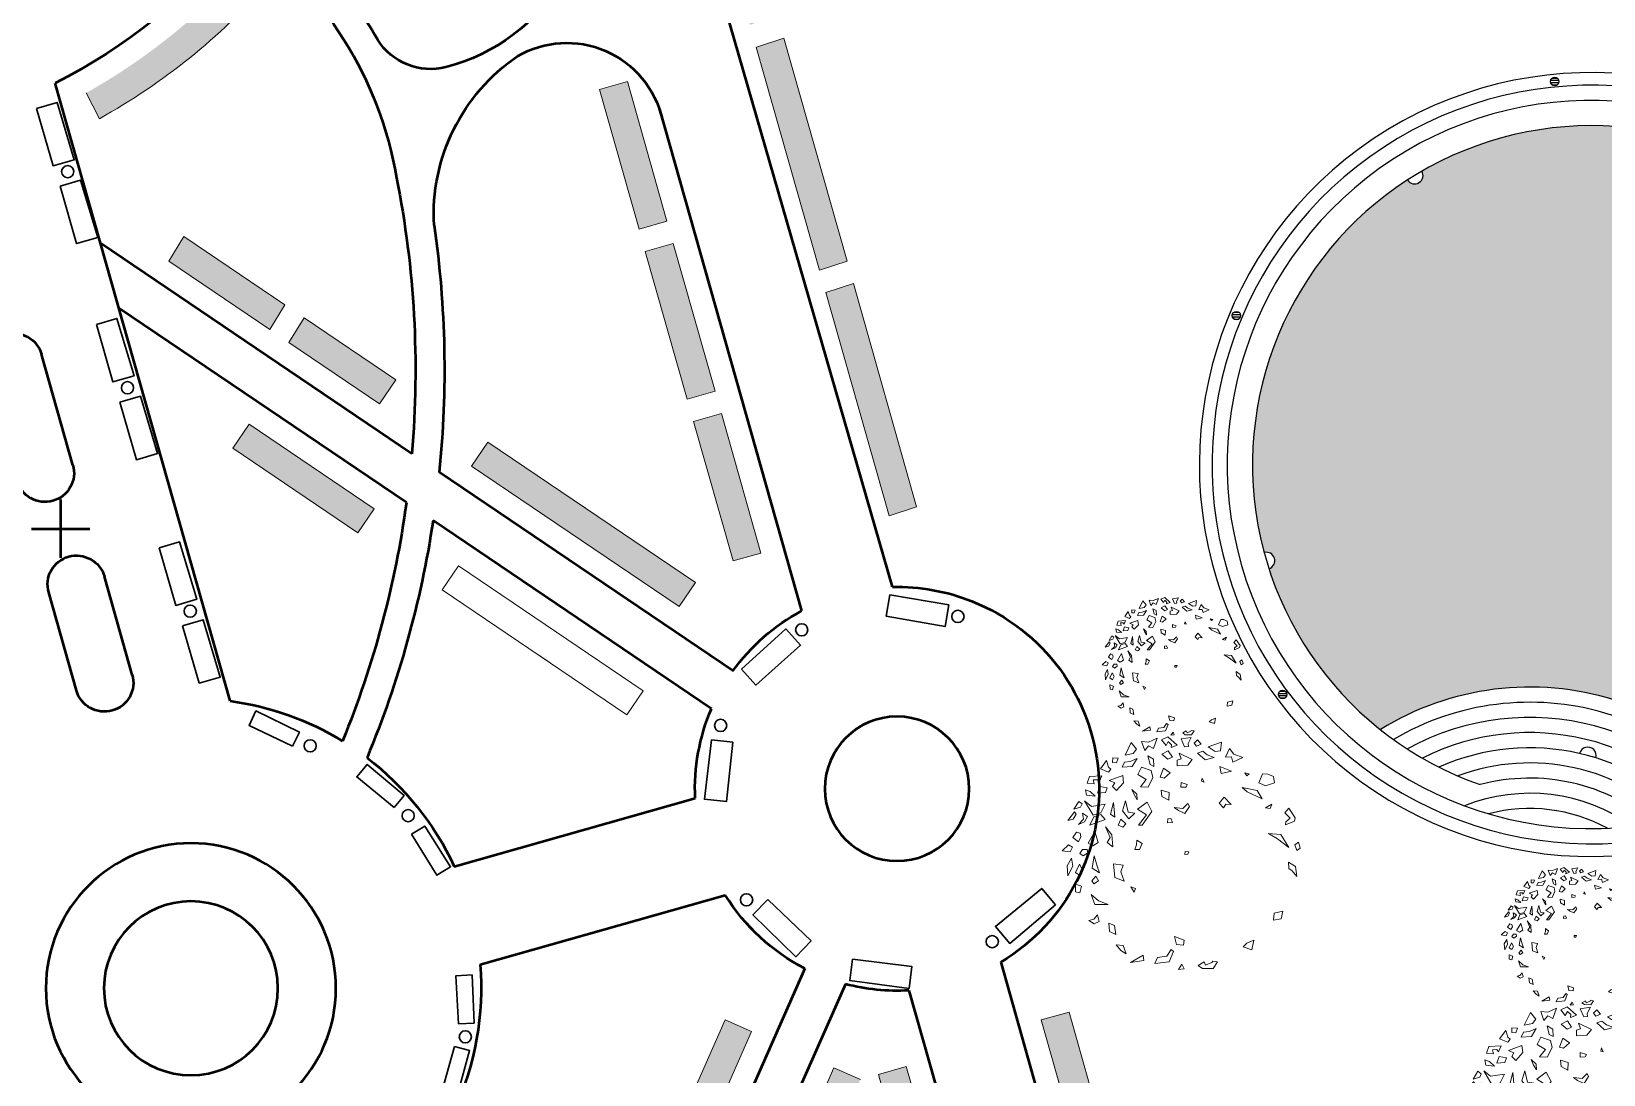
# Model space of a CAD drawing. Header units: metres. Extents: x 17323 to 19722, y -15306 to 10704.
# Drawn here: x 19282.5 to 19336.3, y -14877.5 to -14841.7 of the extents above; entities that cross this region are included whole.
import ezdxf

# ---------------------------------------------------------------- set-up
doc = ezdxf.new("R2010")
doc.units = ezdxf.units.M
doc.header["$LTSCALE"] = 35
doc.header["$MEASUREMENT"] = 0
doc.header["$PDMODE"] = 2
doc.header["$PDSIZE"] = -0.5
doc.layers.get('0').update_dxf_attribs({"linetype": 'CONTINUOUS'})
doc.layers.add('2', color=254, linetype='CONTINUOUS')
doc.layers.add('seating', color=164, linetype='CONTINUOUS')
for name, color, linetype, lineweight in [('5', 254, 'CONTINUOUS', 20), ('road', 7, 'CONTINUOUS', 50), ('trees', 7, 'CONTINUOUS', 20), ('VEGETACION', 116, 'CONTINUOUS', 5)]:
    doc.layers.add(name, color=color, linetype=linetype, lineweight=lineweight)
doc.styles.add('ATTR', font='romans.shx', dxfattribs={"width": 0.8, "height": 0.7})
pattern_1 = [(37.50000000000001, (-1237483.870173604, -751791.5862339466), (-0.3111915239554515, 9.518642013487701), [0, -7.508904598945966, 0, -8.39811698566325, 0, -8.027611824531048]), (7.499999999999999, (-1237483.870173604, -751791.5862339466), (8.742818711376495, 13.94159576848741), [0, -4.050856428378744, 0, -6.76789427668156, 0, -2.593536127925416]), (327.5, (-1237489.946458247, -751791.5862339466), (15.38408165830204, 0.02795193390558023), [0, -2.470034407548015, 0, -8.892123867172854, 0, -11.60916171547567]), (317.5, (-1237489.946458247, -751791.5862339466), (14.85047802922736, 4.335772432257621), [0, -1.235017203774007, 0, -5.829281201813314, 0, -6.669092900379638])]

# ---------------------------------------------------------------- blocks, each defined once
blk = doc.blocks.new('wr4grg')
at = {"layer": 'trees', "linetype": 'Continuous'}
h = blk.add_hatch(dxfattribs=at)
h.set_pattern_fill('AR-SAND', color=256, scale=0.1944908982321271, style=0)
h.set_pattern_definition(pattern_1)
h.paths.add_polyline_path([(-24725.18127139963, 77527.01407412876), (-24802.75641760309, 77521.15112746197), (-24802.412338889, 77511.42485355273), (-24724.83719268555, 77517.28780021954)])
h.paths.add_polyline_path([(-24810.51408420573, 77520.56482130934), (-24888.0890263122, 77514.70189006723), (-24887.74494759811, 77504.97561615797), (-24810.17000549048, 77510.83854740013)])
h.paths.add_polyline_path([(-24895.84031063493, 77514.11606627157), (-24973.41543163362, 77508.25312151013), (-24973.07135291843, 77498.52684760086), (-24895.4962319209, 77504.38979236234)])
h.paths.add_polyline_path([(-24647.60615153081, 77532.87701880535), (-24717.42376042934, 77527.60036852017), (-24717.07968171418, 77517.8740946097), (-24647.26207281565, 77523.15074489616)])
h.paths.add_polyline_path([(-25205.12714465018, 77484.01064381968), (-25205.86001274484, 77493.7075339448), (-25256.28384139325, 77489.89661985022), (-25255.55097329846, 77480.1997297251)])
h.paths.add_polyline_path([(-25149.39347089501, 77488.22286348972), (-25150.12633899093, 77497.91975361491), (-25198.10250064477, 77494.29382842105), (-25197.36963254891, 77484.5969382959)])
h = blk.add_hatch(dxfattribs=at)
h.set_pattern_fill('AR-SAND', color=256, scale=0.1944908982321271, style=0)
h.set_pattern_definition(pattern_1)
h.paths.add_polyline_path([(-24999.80246523468, 77400.9563401745), (-25005.48900836526, 77393.0677407451), (-24981.54770942821, 77375.80951509783, -0.08814519757736249), (-24975.05055234229, 77371.12600133488), (-24944.83963718871, 77349.34828609455), (-24939.15309405819, 77357.23688552379)], flags=17)
h.paths.add_polyline_path([(-24616.06305653093, 77455.40059363922), (-24618.82111834548, 77464.64865789752, 0.06664721392741772), (-24669.35839612503, 77437.75721848856), (-24663.40191606592, 77430.0655041837, -0.06507833009466733)], flags=17)
h.paths.add_polyline_path([(-25221.03071933368, 77425.17390327227), (-25283.25037691821, 77420.47148823497), (-25283.98324501293, 77430.16837836012), (-25221.76358742852, 77434.87079339735)])
h.paths.add_polyline_path([(-25198.20833083932, 77436.65104415857), (-25197.47546274454, 77426.95415403346), (-25147.73694649033, 77430.71327364589), (-25148.46981459975, 77440.41016395781)])
h.paths.add_polyline_path([(-25147.24389223004, 77424.48015868149), (-25193.98965009168, 77379.5043418864), (-25187.24730468559, 77372.49666380002), (-25140.50154682397, 77417.4724805939)])
h.paths.add_polyline_path([(-25307.03416806989, 77270.7400440597), (-25300.29182266377, 77263.73236597335), (-25260.43286676134, 77302.08213673966), (-25267.17521216747, 77309.08981482613)])
h.paths.add_polyline_path([(-25261.56906969807, 77314.48369115096), (-25254.82672429195, 77307.47601306453), (-25212.78065577353, 77347.93008550102), (-25219.52300117959, 77354.93776358738)])
h.paths.add_polyline_path([(-25189.40245684216, 77328.58942733238), (-25240.56542136933, 77279.36365317581), (-25233.82307596444, 77272.35597508946), (-25182.66011143607, 77321.58174924602)])
h.paths.add_polyline_path([(-25166.34603392679, 77350.77286173282), (-25159.60368852076, 77343.76518364642), (-25112.85793065911, 77388.7410004403), (-25119.60027606515, 77395.74867852674)])
h.paths.add_polyline_path([(-24977.43348621964, 77421.99364040895), (-24909.23244215702, 77372.83051810297), (-24903.54589902764, 77380.71911753222), (-24971.74694308909, 77429.88223983833)])
h.paths.add_polyline_path([(-24970.02125927957, 77453.89688507577), (-24969.28839118371, 77444.19999495176), (-24920.80394056038, 77447.86433542665), (-24921.53680865513, 77457.56122555179)])
h.paths.add_polyline_path([(-24913.77929655506, 77458.14752002798), (-24913.04642846025, 77448.45062990407), (-24861.69153475287, 77452.33191169913), (-24862.42440284876, 77462.02880182538)])
h.paths.add_polyline_path([(-24854.66689074875, 77462.61509630052), (-24853.93402265277, 77452.91820617767), (-24805.44957202944, 77456.58254665264), (-24806.18244012425, 77466.2794367778)])
edge = h.paths.add_edge_path()
edge.add_line((-24999.80246523468, 77400.9563401745), (-25005.48900836526, 77393.06774074405))
edge.add_line((-25005.48900836526, 77393.0677407451), (-24944.83963718875, 77349.34828609451))
edge.add_line((-24999.80246523468, 77400.9563401745), (-24939.15309405817, 77357.2368855239))
edge.add_line((-24944.83955917213, 77349.34839432307), (-24939.15309405813, 77357.23688552497))
h.paths.add_polyline_path([(-24917.15595308508, 77329.39234016738), (-24876.13523604986, 77299.8223158885), (-24870.44869291928, 77307.71091531897), (-24911.46940995441, 77337.28093959665)])
h.paths.add_polyline_path([(-24879.09887585635, 77351.1085602355), (-24849.31533249342, 77329.6389184547), (-24843.28181988859, 77337.27740290556), (-24873.4123327258, 77358.99715966485)])
h.paths.add_polyline_path([(-24843.00445294924, 77325.08968395008), (-24809.87233534455, 77301.20620280177), (-24803.83882273975, 77308.84468725264), (-24836.9709403445, 77332.72816840083)])
h.paths.add_polyline_path([(-24744.46896370535, 77470.94359583642), (-24743.73609560952, 77461.24670571247), (-24683.61537683607, 77465.79048790186), (-24684.34824493079, 77475.4873780269)])
edge = h.paths.add_edge_path()
edge.add_line((-24675.59836931864, 77433.10992972377), (-24669.64182039698, 77425.4181264936))
edge.add_arc((-24542.81931057016, 77261.64984330522), 207.1328066172154, 127.7542773741158, 144.6876865143138)
edge.add_line((-24711.84245290022, 77381.37944254387), (-24720.41286097057, 77386.09919753559))
edge.add_arc((-24543.66548568424, 77262.47487384632), 215.6910013850339, 127.71074550066109, 145.029489081592, ccw=False)
edge = h.paths.add_edge_path()
edge.add_arc((-24542.81931057016, 77261.64984330522), 207.1328066172154, 151.6921665525266, 170.8262471345489)
edge.add_line((-24747.30276490978, 77294.67281225658), (-24756.96089231542, 77295.86232464989))
edge.add_arc((-24542.81931057016, 77261.64984330522), 216.8573515288217, 151.6781471644875, 170.9228124446572, ccw=False)
edge.add_line((-24733.71807169399, 77364.53217372963), (-24725.18162851726, 77359.87399802293))
edge = h.paths.add_edge_path()
edge.add_line((-24618.82111834548, 77464.64865789752), (-24616.04110104252, 77455.32697463741))
edge.add_arc((-24542.81931057016, 77261.64984330522), 207.1328066172154, 110.7081348636798, 125.6019870731536)
edge.add_arc((-24543.66548568424, 77262.47487384632), 215.6910013850339, 110.3920019197159, 125.6438627384012)
edge.add_line((-24669.38806135135, 77437.79552575287), (-24663.40191606585, 77430.06550418377))
h.paths.add_polyline_path([(-24639.088084688, 77469.15575566904), (-24639.82095278386, 77478.85264579412), (-24676.59073283072, 77476.07367250319), (-24675.85786473594, 77466.37678237807)])
at = {"layer": '5', "linetype": 'Continuous', "lineweight": 30}
for points in [[(-25114.80713305797, 77505.98318962958), (-25121.63831033479, 77487.1377805303), (-25114.67930613543, 77484.61991695124), (-25108.03015769846, 77503.55843484949)], [(-24998.06719174402, 77489.64283322464), (-25008.0141249829, 77507.04607850318), (-25014.43704354318, 77503.37003430889), (-25004.30131073645, 77486.04525192945)], [(-25108.51700392956, 77435.80918900667), (-25117.61241002814, 77453.66445413225), (-25124.20464976158, 77450.30145669675), (-25114.91690657637, 77432.5155471177)], [(-25004.31672630427, 77434.37778783037), (-24996.79411181706, 77452.95801114418), (-25003.65536394966, 77455.73120346053), (-25010.99951300645, 77437.05121122906)], [(-25079.91255537182, 77416.12246974626), (-25097.91287198217, 77424.92732674301), (-25101.16069682021, 77418.27758913349), (-25083.04833393137, 77409.64375663298)], [(-25026.35490180709, 77423.19986599652), (-25044.32396271997, 77414.33153865345), (-25041.04484722571, 77407.69717080641), (-25023.14264368065, 77416.75873034385)], [(-25018.30008423765, 77311.4806259109), (-25034.12600976569, 77314.72715994107), (-25033.03460557637, 77320.03232392417), (-25017.22314627041, 77316.62182988627)], [(-25083.42401970955, 77304.38185642216), (-25067.97996377357, 77309.12327375084), (-25069.57246833667, 77314.30013160165), (-25084.98648332042, 77309.39688196192)], [(-25007.85724855962, 77309.06227327425), (-24993.93054501773, 77300.87406037595), (-24991.18799700221, 77305.54464474741), (-25005.21376686427, 77313.60141176215)], [(-25090.04151713251, 77300.51999963717), (-25103.12360871412, 77291.0406124284), (-25106.29919261599, 77295.4282763706), (-25093.10594742274, 77304.78626740805)], [(-24976.82101122945, 77284.22180807062), (-24965.29386876611, 77272.90258156742), (-24961.50117083802, 77276.76928176398), (-24973.15628204602, 77287.98498939838)], [(-24746.46938234969, 77277.24758631876), (-24766.45787612701, 77275.83513222779), (-24766.97262237483, 77283.1782869078), (-24746.94434089289, 77284.39018372902)], [(-24821.40736621397, 77271.1259329613), (-24841.3958599914, 77269.71347886931), (-24841.91060623914, 77277.05663355034), (-24821.88232475726, 77278.26853037051)], [(-24773.67894700888, 77275.65949220331), (-24793.66744078635, 77274.24703811122), (-24794.18218703408, 77281.59019279234), (-24774.15390555214, 77282.8020896124)], [(-24848.61693087316, 77269.53783884585), (-24868.60542465062, 77268.12538475379), (-24869.12017089842, 77275.46853943371), (-24849.09188941645, 77276.68043625493)], [(-24926.22003067951, 77263.50607760645), (-24946.20852445692, 77262.09362351436), (-24946.72327070465, 77269.43677819545), (-24926.69498922274, 77270.64867501553)], [(-24899.01046602032, 77265.09417172194), (-24918.9989597977, 77263.68171763096), (-24919.51370604543, 77271.02487231088), (-24899.48542456352, 77272.23676913214)]]:
    blk.add_lwpolyline(points, close=True, dxfattribs=at)
for centre in [(-25012.70398971325, 77508.58680862426), (-25119.08462221615, 77481.85180466839), (-24998.92259499853, 77457.86424658385), (-25019.65863445326, 77421.3272908317), (-25077.59129028107, 77409.36930911934), (-25012.04203337021, 77312.55866930586), (-25088.29353265252, 77305.04347161452), (-24978.74260277473, 77289.81139424267), (-24769.97587158572, 77279.73834699647), (-24844.91385544991, 77273.61669363895), (-24922.51695525632, 77267.5849323996)]:
    blk.add_circle(centre, 2.042154431437335, dxfattribs=at)
at = {"layer": 'road', "linetype": 'Continuous'}
blk.add_line((-24995.85432975664, 77491.38212472059), (-24571.26408158086, 77521.30364361923), dxfattribs=at)
at = {"layer": 'road'}
for p, q in [((-25126.5043291327, 77482.15094800919), (-25298.12593760042, 77469.1801914391)), ((-24818.538195915, 77473.14744073832), (-24992.91040104191, 77459.9688005574)), ((-25124.813883714, 77449.99984629928), (-25196.08482468274, 77444.61335660149)), ((-25115.48617185696, 77430.74490526156), (-25181.85342836074, 77366.89052133063)), ((-25004.07079912708, 77431.60508163074), (-24907.47079711765, 77361.97040405413)), ((-25013.39700941922, 77420.34626891855), (-24922.00145118331, 77354.46324513694)), ((-25105.88134044633, 77419.74396190791), (-25166.44984178324, 77361.46877407805)), ((-25033.33735422057, 77321.20351859056), (-25039.66394784555, 77404.91337531802)), ((-25067.22966895899, 77318.0192402735), (-25073.66756030795, 77403.20172461717)), ((-24898.47535821135, 77355.48598920085), (-24796.27779116001, 77281.81627405764)), ((-24913.2310549939, 77348.14105364554), (-24818.8555280189, 77280.1099019331)), ((-24796.27779116001, 77281.81627405764), (-24740.67749069096, 77286.01841369033)), ((-24955.38551307269, 77269.79128753241), (-24796.27779116001, 77281.81627405882)), ((-24862.96955124522, 77247.51903235345), (-24824.48363450696, 77250.42770720972)), ((-24935.85985883602, 77242.01015474506), (-24901.75711174347, 77244.58755997206)), ((-24934.39412264535, 77222.61637449496), (-24900.29137555277, 77225.19377972295))]:
    blk.add_line(p, q, dxfattribs=at)
at = {"layer": 'road', "linetype": 'Continuous'}
blk.add_circle((-25059.9614445206, 77469.52965861428), 24.20887177710167, dxfattribs=at)
at = {"layer": 'road'}
for radius in [48.62272455803178, 29.17363473481906]:
    blk.add_circle((-25041.32750669774, 77224.28687999114), radius, dxfattribs=at)
at = {"layer": 'road', "linetype": 'Continuous'}
for centre, radius, start, end in [((-25059.9614445206, 77469.52965861428), 67.72925836265397, 41.89812927665594, 169.2601993350786), ((-25059.9614445206, 77469.52965861428), 67.72925836264405, 18.82292276079579, 41.89812927665594), ((-25059.9614445206, 77469.52965861428), 67.72925836264633, 325.8366806700434, 351.8848565620984), ((-25059.9614445206, 77469.52965861428), 67.72925836264633, 196.7592699540104, 214.9348064039373), ((-24544.71383074904, 77263.25526236572), 163.8043877055635, 83.36440930353689, 313.2903871116867), ((-25059.9614445206, 77469.52965861428), 67.72925836264633, 287.438732259871, 313.4332005445042), ((-25059.9614445206, 77469.52965861428), 67.72925836264633, 227.3130699078642, 258.3246351022967)]:
    blk.add_arc(centre, radius, start, end, dxfattribs=at)
at = {"layer": 'road'}
for centre, radius, start, end in [((-24717.51037560889, 77417.21764559906), 63.47464554595903, 97.37648185369513, 185.7421596754583), ((-24817.717658929, 77440.43372961336), 32.72400000788603, 349.801471631834, 97.20731457585286), ((-25059.9614445206, 77469.52965861428), 67.72925836274486, 325.8366806691926, 351.8848565657545), ((-24544.68321211016, 77262.31643369405), 197.4222406212999, 81.81668854472458, 173.104590802852), ((-25059.9614445206, 77469.52965861428), 67.72925836274486, 196.7592697516948, 214.9348064123253), ((-24847.83411428487, 77450.3432685439), 64.27140048357748, 286.9595397484208, 345.8575725016806), ((-25059.9614445206, 77469.52965861428), 67.72925836274486, 287.4387322629021, 313.4332005477588), ((-25059.9614445206, 77469.52965861428), 67.72925836274486, 227.298544502069, 258.3246351059555), ((-24759.92395341196, 77412.91892760443), 20.84382192249641, 185.6498310956003, 258.2097847249704), ((-24758.82539382996, 77056.44022544079), 339.7707255808592, 101.9342697381016, 115.9436754342303), ((-24786.66421996712, 77257.14204048977), 137.2268505088099, 55.87336165993083, 80.57098176405339), ((-24786.66421996712, 77257.14204048977), 127.5023055972035, 55.69405253764905, 100.4790891466698), ((-24758.82539382996, 77056.44022544079), 330.0461806692529, 98.89419226862412, 115.0318813913636), ((-24758.82539382996, 77056.44022544079), 339.7707255808592, 118.7019554265439, 132.6608194529964), ((-24758.82539382996, 77056.44022544079), 330.0461806692529, 117.8935598339221, 132.3046666248208), ((-25041.32750669777, 77224.28687999221), 97.24544911606355, 57.49708274057113, 85.28699082922799), ((-25041.32750669777, 77224.28687999221), 97.24544911606355, 105.4476970217774, 134.9420660726901), ((-25041.32750669777, 77224.28687999221), 97.24544911606355, 27.90024172728759, 51.63515605564913), ((-24862.23668314933, 77237.82214222832), 9.724544911606356, 94.32206325694996, 184.3220632686572), ((-24823.75076641224, 77240.73081708576), 9.724544911606356, 4.322063268657196, 94.32206325694996), ((-24935.12699074129, 77232.31326461998), 9.724544911606356, 94.32206325694996, 184.3220632686572), ((-24901.02424364872, 77234.89066984814), 9.724544911606356, 4.322063268657196, 94.32206325694996), ((-24901.02424364872, 77234.89066984814), 9.724544911606356, 274.32206325695, 4.322063268657196), ((-24862.23668314933, 77237.82214222832), 9.724544911606356, 184.3220632686572, 274.32206325695), ((-24935.12699074129, 77232.31326461998), 9.724544911606356, 184.3220632686572, 274.32206325695)]:
    blk.add_arc(centre, radius, start, end, dxfattribs=at)
blk.add_point((-24881.63046339958, 77236.35640603873), dxfattribs=at)
at = {"layer": 'trees'}
for p, q in [((-24810.51408420573, 77520.56482130934), (-24888.0890263122, 77514.70189006723)), ((-24895.84031063493, 77514.11606627157), (-24973.41543163362, 77508.25312151013)), ((-24810.17000549048, 77510.83854740013), (-24887.74494759811, 77504.97561615797)), ((-24895.4962319209, 77504.38979236234), (-24973.07135291843, 77498.52684760086)), ((-25150.12633899093, 77497.91975361491), (-25198.10250064477, 77494.29382842105)), ((-25149.39347089501, 77488.22286348972), (-25197.36963255002, 77484.59693829594)), ((-24806.18244012425, 77466.2794367778), (-24854.66689074869, 77462.61509630166)), ((-24921.53680865513, 77457.56122555179), (-24970.02125927957, 77453.89688507577)), ((-24862.42440284876, 77462.02880182538), (-24913.77929655506, 77458.14752002798)), ((-24861.69153475287, 77452.3319117014), (-24913.04642846025, 77448.45062990407)), ((-24805.44957202944, 77456.5825466537), (-24853.93402265277, 77452.91820617767)), ((-24920.80394056041, 77447.8643354278), (-24969.28839118371, 77444.19999495176)), ((-25148.46981459975, 77440.41016395781), (-25198.20833083932, 77436.65104415857)), ((-25147.73694650384, 77430.7132738327), (-25197.47546274454, 77426.95415403346)), ((-24971.74694308909, 77429.88223983833), (-24903.54589902764, 77380.71911753222)), ((-24977.43348621964, 77421.99364040895), (-24909.23244215702, 77372.83051810297)), ((-25140.50154682397, 77417.4724805939), (-25187.24730468559, 77372.49666380002)), ((-24999.80246523468, 77400.9563401745), (-24939.15309405819, 77357.23688552379)), ((-25119.60027606515, 77395.74867852674), (-25166.34603392679, 77350.77286173282)), ((-25112.85793065911, 77388.7410004403), (-25159.60368852076, 77343.76518364642)), ((-25005.48900836526, 77393.0677407451), (-24944.83963718871, 77349.34828609455)), ((-24873.4123327258, 77358.99715966485), (-24843.28181988859, 77337.27740290556)), ((-24879.09887585635, 77351.1085602355), (-24849.31533249342, 77329.6389184547)), ((-24911.46940995441, 77337.28093959665), (-24870.44869291928, 77307.71091531897)), ((-24836.9709403445, 77332.72816840083), (-24803.83882273975, 77308.84468725264)), ((-24917.15595308508, 77329.39234016738), (-24876.13523604989, 77299.82231588961)), ((-24843.00445294924, 77325.08968395008), (-24809.87233534455, 77301.20620280177))]:
    blk.add_line(p, q, dxfattribs=at)
at = {"layer": 'trees', "linetype": 'Continuous', "flags": 128}
for points in [[(-24810.17016369617, 77510.84301949538), (-24810.51424241133, 77520.56929340468)], [(-24895.4962319209, 77504.38979236234), (-24895.84031063496, 77514.1160662727)], [(-24887.74494759811, 77504.97561615797), (-24888.0890263122, 77514.70189006723)], [(-24973.07135291843, 77498.52684760086), (-24973.41543163362, 77508.25312151013)], [(-25149.39347089501, 77488.22286348972), (-25150.12633899093, 77497.91975361491)], [(-24854.66689074875, 77462.61509630052), (-24853.93402265277, 77452.9182061754)], [(-24806.18244012425, 77466.2794367778), (-24805.44957202944, 77456.58254665264)], [(-24921.53680865513, 77457.56122555179), (-24920.80394056038, 77447.86433542665)], [(-24913.77929655506, 77458.14752002798), (-24913.04642846022, 77448.4506299029)], [(-24862.42440284876, 77462.02880182427), (-24861.69153475287, 77452.33191169913)], [(-24970.02125927957, 77453.89688507577), (-24969.28839118371, 77444.19999495176)], [(-25148.46981459975, 77440.41016395781), (-25147.73694649033, 77430.71327364589)], [(-24977.43348621964, 77421.99364040895), (-24971.74694308909, 77429.88223983833)], [(-25140.50154682397, 77417.4724805939), (-25147.24389223004, 77424.48015868028)], [(-24999.80246523468, 77400.9563401745), (-25005.48900836526, 77393.0677407451)], [(-25119.60027606515, 77395.74867852674), (-25112.85793065911, 77388.7410004403)], [(-24909.23244215702, 77372.83051810297), (-24903.5458990265, 77380.71911753218)], [(-24944.83955917213, 77349.34839432307), (-24939.15309405819, 77357.23688552498)], [(-24873.4123327258, 77358.99715966485), (-24879.09887585635, 77351.1085602355)], [(-24911.46940995441, 77337.28093959665), (-24917.15595308508, 77329.39234016738)], [(-24849.31533249342, 77329.6389184547), (-24843.28181988862, 77337.27740290442)], [(-24843.00445294924, 77325.08968395008), (-24836.9709403445, 77332.72816840083)], [(-24870.44869291928, 77307.71091531897), (-24876.13523604986, 77299.8223158885)], [(-24809.87233534455, 77301.20620280177), (-24803.83882273975, 77308.84468725264)], [(-24747.30276490978, 77294.67281225658), (-24756.96089231543, 77295.862324651)]]:
    blk.add_lwpolyline(points, dxfattribs=at)
at = {"layer": 'trees'}
blk.add_arc((-24542.81931057016, 77261.64984330522), 216.8573515288217, 151.6781471747273, 170.9228124396654, dxfattribs=at)
blk = doc.blocks.new('dgrhtjhyh')
h = blk.add_hatch()
h.set_pattern_fill('ANGLE', color=131)
h.set_pattern_definition([(0, (0, 0), (0, 6.985), [5.08, -1.905]), (90, (0, 0), (-6.985, 4.277078946022131e-16), [5.08, -1.905])])
edge = h.paths.add_edge_path()
edge.add_ellipse((80976.97803930016, 92770.60642463012), major_axis=(-3481.051297335744, 4513.566424161404), ratio=0.8508771929824562, start_angle=21.159228185509505, end_angle=107.1337154235309, ccw=False)
edge.add_arc((69576.97803930017, 103720.6064246301), 10334, 299.5753244823267, 310.9093823281461, ccw=False)
edge.add_arc((74532.40813936463, 94652.24005998147), 166.0798821083198, -151.8059091245796, 29.114913282605585, ccw=False)
edge.add_arc((69576.97803930017, 103720.6064246301), 10334, 266.45760913805174, 297.7336796756986, ccw=False)
edge.add_line((68938.47115149467, 93406.35100049867), (68912.64804106869, 93204.19878182193))
edge.add_line((68912.64804106869, 93204.19878182193), (68795.64701978055, 93219.15188849554))
edge.add_line((68795.64701978055, 93219.15188849554), (68809.98731077596, 93331.41263452395))
edge.add_line((68809.98731077596, 93331.41263452395), (67789.82354863193, 93461.6622376801))
edge.add_line((67789.82354863193, 93461.6622376801), (67775.48325763652, 93349.40149165169))
edge.add_line((67775.48325763652, 93349.40149165169), (67658.48223634838, 93364.35459832528))
edge.add_line((67658.48223634838, 93364.35459832528), (67683.66895655658, 93561.52493479058))
edge.add_arc((69576.97803930019, 103720.6064246301), 10334, 252.2051148771958, 259.4431150878334, ccw=False)
edge.add_arc((66261.08002890548, 93933.04409355472), 166.0798821083218, 160.8238812717947, 341.74470367596604, ccw=False)
edge.add_arc((69576.97803930016, 103720.6064246301), 10334, 229.5567110898223, 250.36347007056742, ccw=False)
edge.add_line((62873.36304002822, 95855.9321184979), (62505.55852608877, 95517.22894531264))
edge.add_arc((57576.97803930016, 90978.60642463012), 6700.000000000001, 42.64129675638567, 120.0442560350447)
edge.add_arc((54079.77361480154, 96693.46085963814), 166.0798821083187, -147.82531412519398, 30.7543993127847, ccw=False)
edge.add_arc((57576.97803930016, 90978.60642463012), 6700.000000000001, 122.884829152548, 195.0633684901654)
edge.add_arc((51152.34322989298, 89077.53631394493), 166.0798821083261, -72.80620167203938, 105.77351176987531, ccw=False)
edge.add_arc((57576.97803930016, 90978.60642463012), 6699.999999999999, 197.9039416076701, 231.4706790156043)
edge.add_arc((56353.97803930016, 80977.60642463012), 5600.000000000003, 23.274842864059394, 121.7949247369983, ccw=False)
edge.add_arc((61512.36983554593, 82726.00913907995), 464.6082037542807, 39.756609907329675, 91.74155328983989, ccw=False)
edge.add_arc((64671.97803930029, 79438.60642463004), 4550.000000000155, 126.5218619725556, 128.0187397533419, ccw=False)
edge.add_line((61964.13896990062, 83095.12219435319), (61726.08718357979, 83416.57413015302))
edge.add_arc((64671.97803930008, 79438.6064246301), 4949.999999999985, 119.61063485352929, 126.52186197255389, ccw=False)
edge.add_line((62226.16696259529, 83742.15242497306), (62423.80826172295, 83394.39113201606))
edge.add_arc((64671.97803930012, 79438.60642463012), 4549.999999999984, 114.57519530588769, 119.6106348535298, ccw=False)
edge.add_line((62779.69162733402, 83576.45032394391), (62613.3367779304, 83940.21682058688))
edge.add_arc((64671.97803930022, 79438.60642463015), 4949.999999999991, 107.66396818686431, 114.57519530588911, ccw=False)
edge.add_line((63169.98024903421, 84155.22625646269), (63291.35380784358, 83774.08525995097))
edge.add_arc((64671.9780393001, 79438.60642463005), 4550.000000000053, 102.62852863922058, 107.66396818686249, ccw=False)
edge.add_line((63677.21544535508, 83878.53293096868), (63589.76378874453, 84268.85614031713))
edge.add_arc((64671.97803930015, 79438.60642463012), 4950.000000000011, 95.71730152019683, 102.62852863922137, ccw=False)
edge.add_line((64178.85794712332, 84363.98281376949), (64218.70603538003, 83965.9726005057))
edge.add_arc((64671.9780393002, 79438.60642463012), 4550.000000000011, 90.6818619725554, 95.7173015201974, ccw=False)
edge.add_line((64617.83096652385, 83988.28422580569), (64613.07078430176, 84388.2559006343))
edge.add_arc((64671.97803930017, 79438.60642463012), 4950.000000000003, 83.77063485353028, 90.681861972555, ccw=False)
edge.add_line((65209.09690744483, 84359.37905923568), (65165.69336254425, 83961.74086654029))
edge.add_arc((64671.97803930016, 79438.60642463017), 4549.999999999953, 78.73519530588823, 83.77063485353023, ccw=False)
edge.add_line((65560.7920620041, 83900.94993819391), (65638.92955850555, 84293.24387345227))
edge.add_arc((64671.97803930017, 79438.60642463008), 4950.000000000039, 71.8239681868638, 78.73519530588851, ccw=False)
edge.add_line((66216.06864103104, 84141.61442097102), (66091.29364291138, 83761.57337076166))
edge.add_arc((64671.97803930007, 79438.60642463012), 4550.000000000038, 66.7885286392206, 71.82396818686237, ccw=False)
edge.add_line((66465.25099601086, 83620.31326547037), (66622.90136583158, 83987.93584488488))
edge.add_arc((64671.97803930019, 79438.60642463015), 4949.999999999954, 59.877301520196795, 66.78852863922168, ccw=False)
edge.add_line((67156.15256214025, 83720.12215391014), (66955.41118655722, 83374.14108487741))
edge.add_arc((64671.97803930011, 79438.60642463007), 4550.000000000079, 54.841861972554796, 59.87730152019651, ccw=False)
edge.add_line((67292.02789172654, 83158.53098983309), (67522.3619446871, 83485.55732523555))
edge.add_arc((64671.97803930023, 79438.60642463012), 4949.999999999956, 47.93063485353082, 54.84186197255559, ccw=False)
edge.add_line((67988.62557009602, 83113.16070460284), (67720.61364841553, 82816.22702541311))
edge.add_arc((64671.97803930026, 79438.60642463002), 4549.999999999995, 42.89519530589013, 47.93063485353201, ccw=False)
edge.add_line((68005.30794793484, 82535.6068637973), (68298.34793990271, 82807.87063866912))
edge.add_arc((64671.97803930012, 79438.60642463012), 4950.000000000031, 35.98396818686342, 42.89519530588791, ccw=False)
edge.add_line((68677.42611618747, 82347.02278123378), (68353.75354431779, 82111.99923726582))
edge.add_arc((64671.97803930013, 79438.60642463021), 4549.999999999969, 30.948528639220513, 35.983968186862626, ccw=False)
edge.add_line((68574.19288535745, 81778.52507603876), (68917.2447399559, 81984.23221022853))
edge.add_arc((64671.97803930013, 79438.60642463015), 4950.000000000015, 24.037301520196422, 30.948528639221024, ccw=False)
edge.add_line((69192.71633875719, 81454.89639083597), (68827.40415294247, 81291.96386831428))
edge.add_arc((64671.97803930022, 79438.60642463008), 4549.999999999954, 19.001861972555673, 24.037301520197673, ccw=False)
edge.add_line((68974.03941624131, 80920.08133465431), (69352.24261421416, 81050.32088718392))
edge.add_arc((64671.97803930017, 79438.60642463005), 4950.000000000009, 12.090634853531128, 19.001861972555787, ccw=False)
edge.add_line((69512.17459700257, 80475.42718194833), (69121.04760244074, 80391.64368640745))
edge.add_arc((64671.97803930023, 79438.60642463), 4549.99999999995, 8.988429541742107, 12.090634853531924, ccw=False)
edge.add_arc((69112.36983554589, 79652.3714060551), 500, 51.8789835765582, 83.8306457354692, ccw=False)
edge.add_arc((71776.97803930016, 84112.60642463012), 4700.000000000005, 239.9162664323727, 277.6753412738167)
edge.add_arc((72568.88286174976, 79479.80092988317), 166.0798821083255, 10.712417266535795, 188.6876999392119, ccw=False)
edge.add_arc((71776.97803930016, 84112.60642463012), 4700.000000000005, 281.7247759319298, 319.5125907760537)
edge.add_line((75351.55675902154, 81060.98603924221), (75149.64578273206, 81201.5359644673))
edge.add_line((75149.64578273206, 81201.5359644673), (75217.03941562111, 81298.33954202349))
edge.add_line((75217.03941562111, 81298.33954202349), (75309.92424955736, 81233.68254959943))
edge.add_line((75309.92424955736, 81233.68254959943), (75897.4319019727, 82077.79973285516))
edge.add_line((75897.4319019727, 82077.79973285516), (75804.54706803648, 82142.4567252792))
edge.add_line((75804.54706803648, 82142.4567252792), (75871.94070092552, 82239.26030283539))
edge.add_line((75871.94070092552, 82239.26030283539), (76036.03426340767, 82125.03502216653))
edge.add_arc((71776.97803930016, 84112.60642463012), 4700.000000000005, 334.9829758235692, 350.1389260228677)
edge.add_arc((76433.08720032028, 83471.7886029051), 166.0798821083219, 83.17600201557042, 261.1512846882823, ccw=False)
edge.add_arc((71776.97803930016, 84112.60642463012), 4700.000000000004, 354.1883606809807, 381.9636619057472)
edge.add_arc((77576.97803930016, 86965.60642463012), 1810, 180, 217.2313522745999, ccw=False)
edge.add_arc((77576.97803930016, 86965.60642463012), 1810, 65.33000808332042, 180, ccw=False)
at = {"color": 2, "linetype": 'ByBlock'}
for p, q in [((56767.53208215024, 98530.52596760023), (56929.93150607379, 98530.52596760023)), ((56767.79120672961, 98575.43236760022), (56929.67238149441, 98575.43236760022)), ((56797.71965597195, 98485.61956760022), (56899.74393225208, 98485.61956760022)), ((56798.97041725182, 98620.33876760022), (56898.4931709722, 98620.33876760022)), ((50476.21456310568, 93900.47355504674), (50638.61398702922, 93900.47355504674)), ((50476.47368768505, 93945.37995504674), (50638.35486244985, 93945.37995504674)), ((50506.40213692738, 93855.56715504674), (50608.42641320752, 93855.56715504674)), ((50507.65289820726, 93990.28635504673), (50607.17565192764, 93990.28635504673)), ((51390.51414549768, 86408.485571599), (51552.91356942123, 86408.485571599)), ((51390.77327007706, 86453.39197159899), (51552.65444484186, 86453.39197159899)), ((51421.95248059927, 86498.298371599), (51521.47523431965, 86498.298371599)), ((51420.70171931939, 86363.57917159899), (51522.72599559953, 86363.57917159899))]:
    blk.add_line(p, q, dxfattribs=at)
at = {"color": 2}
blk.add_arc((57576.97803930016, 90978.60642463012), 7750, 42.89485392857938, 278.055578570133, dxfattribs=at)
for radius, start, end in [(7500, 42.78220454557441, 276.6763016452809), (7200, 42.64129675631099, 276.5771866917239)]:
    blk.add_arc((57576.97803930016, 90978.60642463012), radius, start, end)
at = {"color": 1}
for centre, radius, start, end in [((57576.97803930016, 90978.60642463012), 6700, 42.64129675631099, 250.8343283855571), ((56353.97803930016, 80977.60642463012), 5600, 23.27484286407558, 121.7949247366993), ((56353.97803930016, 80977.60642463012), 5300, 26.92927605533627, 120.5409577279837), ((56353.97803930016, 80977.60642463012), 5000, 31.43568632908931, 118.9183703634882), ((56353.97803930016, 80977.60642463012), 4700, 35.88886659998206, 116.813436644049), ((56353.97803930016, 80977.60642463012), 4400, 40.3488808282369, 114.0462379444566), ((56353.97803930016, 80977.60642463012), 4100, 44.87663630836901, 110.2993559399301), ((56353.97803930016, 80977.60642463012), 3800, 49.54017544081659, 104.8923635330291), ((56353.97803930016, 80977.60642463012), 3500, 54.43296249757561, 111.6231232711631), ((56353.97803930016, 80977.60642463012), 3200, 61.3335220892385, 104.7225636794304)]:
    blk.add_arc(centre, radius, start, end, dxfattribs=at)
at = {"color": 2, "ltscale": 20}
for centre, start, end in [((54079.77361480396, 96693.46085963407), 212.1746858733653, 30.75439931417688), ((51152.34322989205, 89077.53631394467), 287.1937983281297, 105.7735117696172), ((57500.04498598957, 85225.7272507962), 343.8206710508965, 165.9834531596579)]:
    blk.add_arc(centre, 166.0798821083216, start, end, dxfattribs=at)
at = {"layer": '2'}
for centre in [(56848.73179411201, 98552.5113663863), (50557.41427506745, 93922.45895383281), (51471.71385745946, 86430.47097038507)]:
    blk.add_circle(centre, 84.1234270727052, dxfattribs=at)
blk = doc.blocks.new('DEC1')
for points in [[(-17.825703, 50.144688), (-15.340965, 55.637398), (-11.893769, 55.47501800000001), (-12.802246, 52.160138), (-14.540878, 53.42951800000001), (-15.347061, 51.420148), (-14.679306, 50.283108)], [(-10.286347, 57.002498), (-6.6363528, 53.17397800000001), (-4.977264, 55.300948), (-2.322731000000001, 54.024758), (-2.654549000000001, 58.704078), (-5.6409073, 57.002498)], [(2.096442999999999, 60.253408), (0.9954449999999992, 56.15172800000001), (3.318161, 54.875548), (7.299967000000001, 55.726328)], [(13.272677, 57.002498), (10.949967, 55.726328), (12.609047, 54.024758), (14.268137, 54.875548)], [(16.259037, 52.323198), (16.922667, 53.599378), (16.590857, 57.002498), (20.904477, 54.450148), (17.918117, 51.472418)], [(-27.902623, 48.490098), (-28.642653, 45.945318), (-26.266303, 45.915268), (-25.694743, 47.690008)], [(-22.482173, 47.292998), (-22.915303, 48.664658), (-25.556323, 50.836408), (-20.701343, 52.08181800000001), (-20.707443, 47.864548)], [(-17.061733, 46.095918), (-21.688173, 40.867878), (-18.577893, 39.165388), (-13.789101, 40.946228), (-14.889992, 43.454908), (-16.965533, 43.184148)], [(-12.70607, 49.248398), (-13.313744, 45.632738), (-10.937401, 45.602688), (-9.258873000000001, 49.08602800000001)], [(-2.654549000000001, 51.047028), (-4.645447000000001, 48.49467800000001), (-3.318176, 45.091538), (-1.990913000000001, 46.793108)], [(2.322716, 47.218508), (-1.327278, 43.815368), (-0.6636500000000005, 40.41222800000001), (3.318161, 37.009098), (6.636337000000001, 38.710668), (2.654525999999999, 40.837618), (5.309077, 44.666158)], [(2.654525999999999, 51.897798), (6.304517000000001, 49.345458), (10.949967, 51.047028), (8.959067, 52.748598), (6.304517000000001, 51.897798)], [(19.245397, 47.643888), (12.277227, 47.218508), (13.272677, 43.815368), (17.918117, 41.688418), (18.913577, 44.240768), (17.254487, 45.516938)], [(21.568117, 51.047028), (27.209017, 53.17397800000001), (29.531737, 50.621628), (26.545377, 48.920058), (26.21355700000001, 51.047028), (24.222657, 50.196248), (23.890837, 48.920058)], [(24.554477, 46.793108), (21.568117, 44.666158), (23.227197, 42.964588), (26.877177, 44.240768)], [(31.522627, 48.069288), (29.863537, 46.367708), (28.536287, 43.389968), (32.186277, 45.516938)], [(-44.56138300000001, 31.83134799999999), (-39.273253, 31.705098), (-39.60409299999999, 34.382268), (-36.824663, 35.356908), (-40.36806299999999, 38.431048), (-41.276543, 35.116178)], [(-38.104163, 42.886048), (-35.982343, 39.207198), (-33.437553, 39.947208), (-31.223573, 43.364378)], [(-31.801213, 37.37235800000001), (-27.415503, 38.148518), (-25.333863, 42.636518), (-27.944843, 42.431948), (-29.220293, 39.953298)], [(-7.2999881, 42.539188), (-9.290886, 39.136068), (-5.6409073, 37.859878), (-3.981812000000001, 39.136068)], [(10.949967, 39.136068), (9.622696999999999, 36.15830800000001), (10.618147, 33.605958), (10.949967, 36.15830800000001)], [(25.549927, 37.859878), (32.186277, 39.561448), (34.177167, 43.389968), (33.18171700000001, 35.307528), (29.199917, 34.882128)], [(36.83170700000001, 44.240768), (35.836257, 42.539188), (37.163527, 41.263018), (40.481707, 41.688418)], [(37.495347, 38.28527800000001), (35.836257, 35.732928), (38.15897699999999, 34.031358), (41.47715700000001, 34.031358), (38.15897699999999, 35.307528)], [(40.813507, 40.41222800000001), (40.481707, 39.136068), (42.804427, 37.43447800000001), (45.458957, 37.859878)], [(-32.518103, 32.329788), (-36.831723, 28.075868), (-31.854473, 28.926648)], [(-22.563583, 30.628218), (-22.563583, 28.50124799999999), (-21.568133, 29.352038)], [(-12.277245, 32.75517800000001), (-14.599968, 30.628218), (-13.604515, 29.777438), (-11.2818, 30.628218)], [(-1.990913000000001, 33.180578), (-4.977264, 30.628218), (-3.318176, 27.225088), (-0.9954599999999996, 30.202838)], [(6.636337000000001, 30.628218), (6.304517000000001, 25.523518), (13.272677, 21.26959799999999), (14.931767, 22.120378), (9.290877, 25.098128), (12.277227, 29.352038)], [(15.927217, 35.307528), (16.922667, 29.777438), (14.268137, 28.075868), (17.918117, 26.799688), (19.245397, 31.479008)], [(23.890837, 30.202838), (21.568117, 37.009098), (25.218107, 32.329788)], [(29.531737, 34.031358), (28.536287, 31.053608), (36.499887, 31.479008), (33.18171700000001, 34.456738)], [(44.795317, 26.374298), (42.804427, 28.075868), (42.472607, 29.777438), (43.799877, 31.053608), (46.45441700000001, 29.352038)], [(-42.472623, 24.672728), (-44.131713, 23.396548), (-42.804433, 22.971158)], [(-5.6409073, 20.844198), (-7.963623, 18.291858), (-11.2818, 20.418808), (-11.2818, 22.120378), (-7.963623, 20.844198), (-4.313629000000001, 22.971158)], [(21.568117, 28.075868), (20.240847, 25.098128), (22.231747, 24.247348), (23.890837, 25.948898)], [(29.863537, 27.650488), (28.536287, 22.971158), (30.527177, 17.441068), (32.186277, 20.418808), (29.863537, 22.120378)], [(35.504437, 27.650488), (36.168077, 22.120378), (39.154437, 21.69499799999999), (40.813507, 23.821948)], [(49.772577, 26.799688), (48.445307, 25.098128), (50.436227, 23.396548), (53.754397, 25.523518)], [(-52.427143, 19.568028), (-50.104423, 20.844198), (-46.786243, 17.441068), (-49.10897300000001, 14.888718), (-53.754413, 14.463338), (-54.418043, 17.441068)], [(-45.12715300000001, 9.784017999999996), (-44.46352300000001, 14.463338), (-38.490813, 18.717258), (-39.818083, 15.739508)], [(-30.195383, 13.187148), (-28.536293, 17.866458), (-25.218123, 16.164898), (-26.213573, 13.187148), (-27.872663, 14.463338)], [(-0.6636500000000005, 18.717258), (0.6636280000000001, 19.142638), (1.659081, 17.441068), (-0.6636500000000005, 16.590288)], [(18.581767, 15.739508), (16.922667, 13.187148), (19.245397, 11.060198), (21.236297, 11.910978), (19.577217, 13.612548)], [(40.481707, 17.015668), (43.799877, 11.910978), (41.47715700000001, 8.507848), (41.145337, 11.910978)], [(46.45441700000001, 20.844198), (44.463497, 22.120378), (42.472607, 21.26959799999999), (42.804427, 19.568028), (45.458957, 19.142638)], [(48.77712699999999, 16.164898), (48.445307, 12.761768), (50.76803699999999, 11.060198), (52.09530700000001, 13.187148)], [(51.09984700000001, 20.418808), (52.09530700000001, 16.590288), (56.077117, 13.187148), (54.418027, 17.866458)], [(29.531737, 7.231658), (31.854457, 4.679317999999999), (32.186277, 0), (35.504437, 3.403137), (33.513537, 9.784017999999996)], [(46.45441700000001, 6.380877999999998), (46.122607, 4.679317999999999), (43.468057, 5.104708), (43.799877, 7.657058)], [(52.09530700000001, 5.955488), (54.086217, 3.403137), (55.745307, 4.679317999999999), (54.418027, 8.082457999999999)], [(-52.427143, -0.8507690000000006), (-55.081683, 0.4253999999999989), (-56.077133, -5.104706), (-55.081683, -6.380874500000001), (-50.436243, -6.380874500000001), (-51.099873, -5.104706), (-53.754413, -4.253914)], [(-48.44533300000001, 5.530107999999999), (-46.786243, 3.828518), (-44.795343, 5.104708)], [(-0.6636500000000005, 1.276168999999999), (-2.322731000000001, 0.4253999999999989), (-1.327278, -0.4253840000000002), (0, 0)], [(49.44076699999999, 0.4253999999999989), (49.772577, -4.679306), (43.799877, -7.231651), (47.44985700000001, -3.828529)], [(-47.449883, -17.015672), (-46.45443299999999, -9.784004), (-41.145353, -6.8062664), (-44.131713, -11.06018)], [(30.195357, -3.828529), (28.536287, -5.5300902), (29.863537, -6.8062664)], [(50.436227, -9.784004), (51.09984700000001, -13.187141), (53.754397, -13.187141), (55.41348699999999, -10.634796), (53.090757, -11.06018)], [(-50.76805299999999, -17.015672), (-50.436243, -19.993412), (-52.427143, -19.568022), (-52.75896299999999, -16.590282)], [(47.11805700000001, -15.739494), (45.127137, -17.866462), (46.122607, -22.120372), (48.445307, -19.568022)], [(-45.458983, -31.478992), (-46.786243, -26.799672), (-44.46352300000001, -23.396552), (-43.468073, -26.374292), (-44.46352300000001, -28.075852)], [(48.11349700000001, -26.799672), (45.127137, -28.501252), (45.458957, -32.755162), (47.11805700000001, -30.202822)], [(20.572657, -34.456732), (16.922667, -37.859872), (18.249947, -39.986832), (21.236297, -38.285262)], [(38.15897699999999, -36.583692), (38.82261699999999, -39.136042), (45.127137, -37.434482)], [(-28.204473, -43.38997199999999), (-32.518103, -44.240752), (-30.195383, -47.218492), (-26.545393, -46.367702)], [(24.554477, -39.561442), (23.890837, -40.837612), (27.872647, -44.66614199999999), (34.508987, -42.53917199999999), (32.186277, -40.41222199999999), (27.872647, -41.688402)], [(-11.2818, -55.300932), (-13.936333, -51.472412), (-10.286347, -51.472412), (-7.963623, -52.323192)], [(9.622696999999999, -56.151712), (6.304517000000001, -54.024762), (8.295417, -52.748592), (8.959067, -53.173982), (12.277227, -53.173982), (12.277227, -51.472412), (15.595407, -51.897802), (14.268137, -54.024762)], [(22.563567, -50.621622), (25.218107, -49.77084199999999), (22.563567, -48.069272)]]:
    blk.add_lwpolyline(points, close=True)
at = {"style": 'ATTR', "width": 0.8, "flags": 9}
blk.add_attdef('ESTCODE', (0, 0), '', height=0.7, dxfattribs=at)
blk = doc.blocks.new('tree1p')
at = {"layer": 'VEGETACION', "color": 101, "rotation": 90}
for p, xscale, yscale, zscale in [((4.322906257487489, -2.017779180748519), 0.03115676947766133, 0.03115676947766133, 0.03115676947766133), ((1.668864134050295, -3.010423446406833), 0.01845725385615538, 0.01845725385615538, 0.01845725385615538)]:
    blk.add_blockref('DEC1', p, dxfattribs=dict(at, xscale=xscale, yscale=yscale, zscale=zscale))
blk = doc.blocks.new('fgry')
at = {"xscale": 0.03540652309982861, "yscale": 0.03540652309982861, "zscale": 0.03540652309982861, "rotation": 270}
blk.add_blockref('dgrhtjhyh', (-17830.87486147657, -15154.68271024746), dxfattribs=at)
at = {"layer": 'VEGETACION', "xscale": -46.34217124549104, "yscale": 46.34217124549104, "zscale": 46.34217124549104, "rotation": 23.60834241394878}
for p in [(-14736.5464629406, -16742.85010072763), (-14925.54204188303, -17022.19183613305)]:
    blk.add_blockref('tree1p', p, dxfattribs=at)

msp = doc.modelspace()

# ---------------------------------------------------------------- block references
at = {"xscale": 0.04894436342081743, "yscale": 0.04894436342081743, "zscale": 0.04894436342081743, "rotation": 90}
msp.add_blockref('fgry', (18494.40561014503, -14141.50794286254), dxfattribs=at)
at = {"layer": 'seating', "xscale": -0.1021646018190125, "yscale": 0.1021646018190125, "zscale": 0.1021646018190125, "rotation": 290.1259411370016}
msp.add_blockref('wr4grg', (10999.83115940834, -15187.07779030544), dxfattribs=at)

doc.saveas('drawing.dxf')
